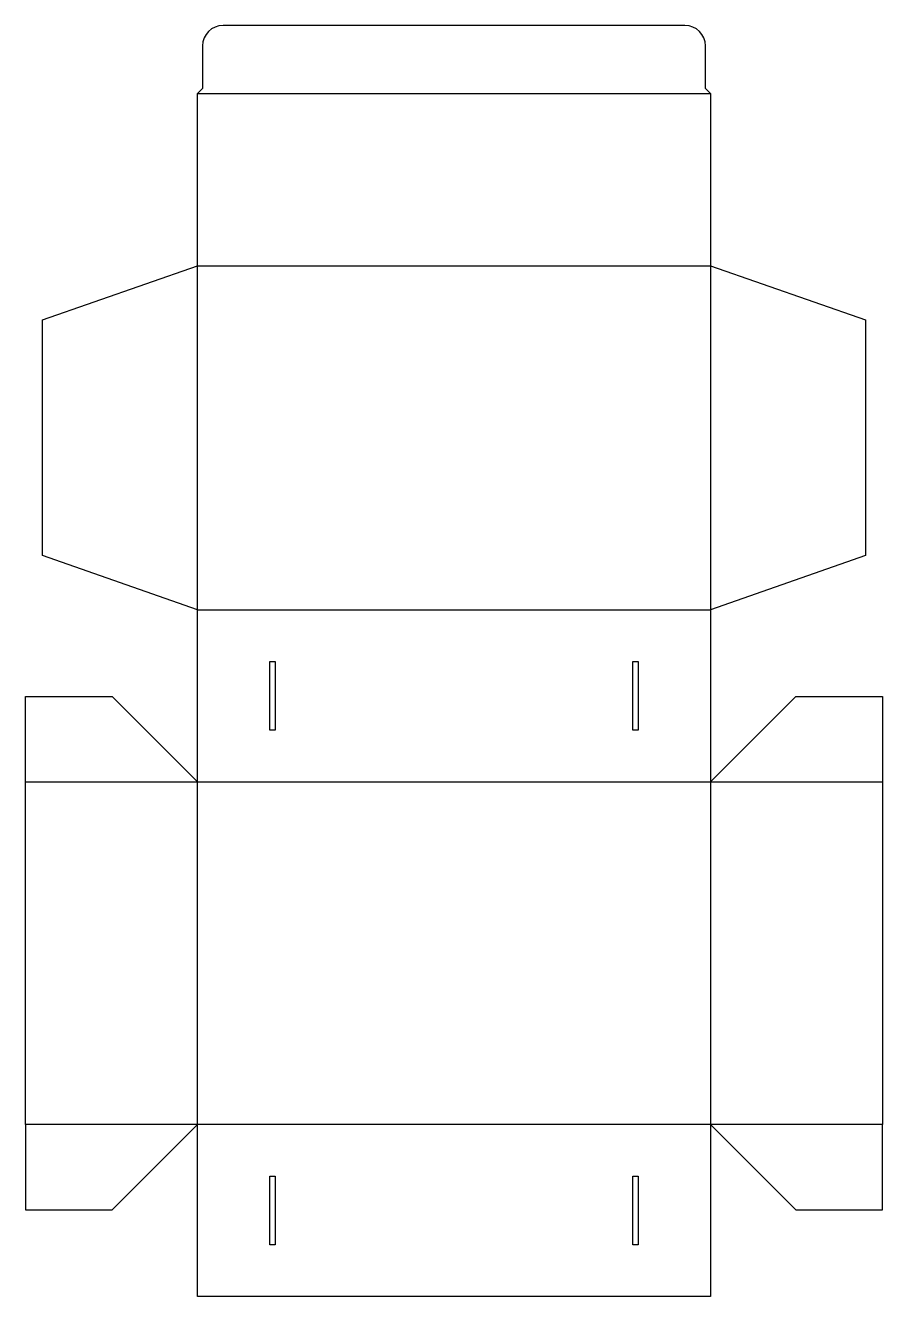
# Model space of a CAD drawing. Header units: millimetres. Extents: x 0 to 251, y 0 to 373.
import ezdxf

# ---------------------------------------------------------------- set-up
doc = ezdxf.new("R2010")
doc.units = ezdxf.units.MM
doc.layers.add('CREASE', color=5, linetype='CONTINUOUS')
doc.layers.add('CUT', color=1, linetype='CONTINUOUS')

msp = doc.modelspace()

# ---------------------------------------------------------------- linework, layer by layer
at = {"layer": 'CREASE'}
for p, q in [((50.45, 352.7), (200.9, 352.7)), ((50.45, 201.35), (50.45, 302.25)), ((50.45, 302.25), (200.9, 302.25)), ((200.9, 302.25), (200.9, 201.35)), ((50.45, 201.35), (200.9, 201.35)), ((0, 150.9), (50.45, 150.9)), ((50.45, 150.9), (200.9, 150.9)), ((50.45, 50.45), (50.45, 150.9)), ((200.9, 150.9), (200.9, 50.45)), ((200.9, 150.9), (251.35, 150.9)), ((50.45, 50.45), (0, 50.45)), ((200.9, 50.45), (50.45, 50.45)), ((251.35, 50.45), (200.9, 50.45))]:
    msp.add_line(p, q, dxfattribs=at)
at = {"layer": 'CUT'}
for p, q in [((193.4, 372.7), (57.95, 372.7)), ((51.95, 366.7), (51.95, 354.2)), ((199.4, 354.2), (199.4, 366.7)), ((51.95, 354.2), (50.45, 352.7)), ((200.9, 352.7), (199.4, 354.2)), ((50.45, 302.25), (50.45, 352.7)), ((200.9, 352.7), (200.9, 302.25)), ((5.045, 286.358), (50.45, 302.25)), ((200.9, 302.25), (246.305, 286.358)), ((5.045, 217.242), (5.045, 286.358)), ((246.305, 286.358), (246.305, 217.242)), ((50.45, 201.35), (5.045, 217.242)), ((246.305, 217.242), (200.9, 201.35)), ((50.45, 150.9), (50.45, 201.35)), ((200.9, 201.35), (200.9, 150.9)), ((71.7, 186.215), (73.2, 186.215)), ((71.7, 166.035), (71.7, 186.215)), ((73.2, 186.215), (73.2, 166.035)), ((178.15, 186.215), (179.65, 186.215)), ((178.15, 166.035), (178.15, 186.215)), ((179.65, 186.215), (179.65, 166.035)), ((0, 150.9), (0, 175.9)), ((0, 175.9), (25.45, 175.9)), ((25.45, 175.9), (50.45, 150.9)), ((200.9, 150.9), (225.9, 175.9)), ((225.9, 175.9), (251.35, 175.9)), ((251.35, 175.9), (251.35, 150.9)), ((73.2, 166.035), (71.7, 166.035)), ((179.65, 166.035), (178.15, 166.035)), ((0, 50.45), (0, 150.9)), ((251.35, 150.9), (251.35, 50.45)), ((0, 50.45), (0, 25.45)), ((25.45, 25.45), (50.45, 50.45)), ((50.45, 0), (50.45, 50.45)), ((200.9, 50.45), (200.9, 0)), ((200.9, 50.45), (225.9, 25.45)), ((251.35, 25.45), (251.35, 50.45)), ((71.7, 35.315), (73.2, 35.315)), ((71.7, 15.135), (71.7, 35.315)), ((73.2, 35.315), (73.2, 15.135)), ((178.15, 35.315), (179.65, 35.315)), ((178.15, 15.135), (178.15, 35.315)), ((179.65, 35.315), (179.65, 15.135)), ((0, 25.45), (25.45, 25.45)), ((225.9, 25.45), (251.35, 25.45)), ((73.2, 15.135), (71.7, 15.135)), ((179.65, 15.135), (178.15, 15.135)), ((200.9, 0), (50.45, 0))]:
    msp.add_line(p, q, dxfattribs=at)
for centre, start, end in [((57.95, 366.7), 90, 180), ((193.4, 366.7), 0, 90)]:
    msp.add_arc(centre, 6, start, end, dxfattribs=at)

doc.saveas('drawing.dxf')
